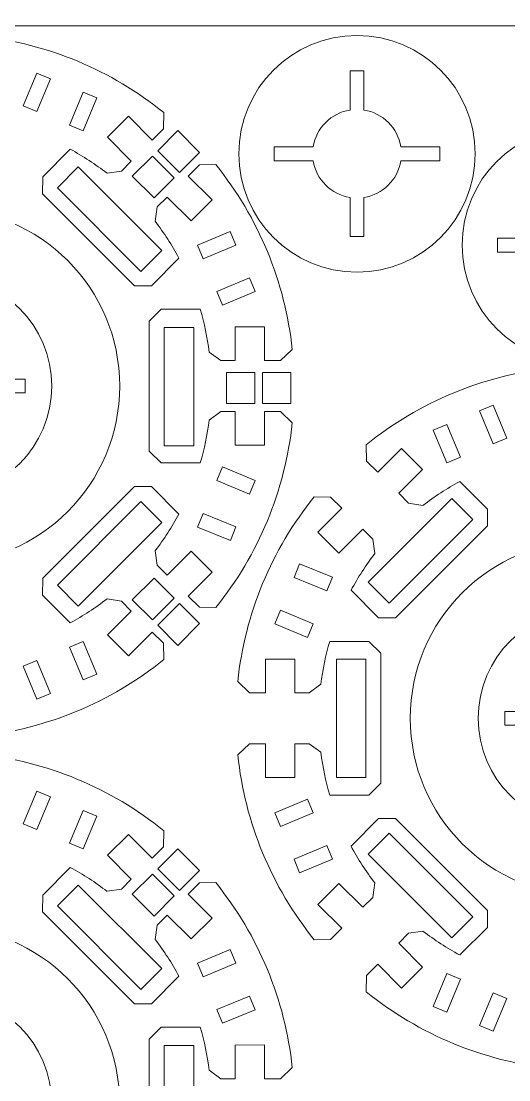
# Model space of a CAD drawing. Header units: centimetres. Extents: x -226 to -75, y 0 to 222.
# Drawn here: x -196.65 to -188.41, y 114.43 to 132.33 of the extents above; entities that cross this region are included whole.
import ezdxf

# ---------------------------------------------------------------- set-up
doc = ezdxf.new("R2010")
doc.units = ezdxf.units.CM
doc.header["$MEASUREMENT"] = 0
doc.layers.add('layer 1', color=7, linetype='Continuous')

msp = doc.modelspace()

# ---------------------------------------------------------------- linework, layer by layer
at = {"layer": 'layer 1', "color": 250, "lineweight": 20}
for points in [[(-225.83724, 132.24642), (-175.83724, 132.24642), (-175.83724, 162.24642), (-225.83724, 162.24642), (-225.83724, 132.24642)], [(-225.83724, 102.24642), (-175.83724, 102.24642), (-175.83724, 132.24642), (-225.83724, 132.24642), (-225.83724, 102.24642)]]:
    msp.add_lwpolyline(points, close=True, dxfattribs=at)
at = {"layer": 'layer 1', "color": 242, "lineweight": 9}
for points, knots in [([(-188.97481, 130.0853), (-188.97481, 131.18984), (-189.87033, 132.08533), (-190.97481, 132.08533), (-190.97481, 132.08533), (-192.07939, 132.08533), (-192.97485, 131.18984), (-192.97485, 130.08522), (-192.97485, 130.08522), (-192.97485, 128.98068), (-192.07939, 128.08522), (-190.97481, 128.08519), (-190.97481, 128.08519), (-189.87026, 128.08519), (-188.97481, 128.98071), (-188.97481, 130.0853)], [0, 0, 0, 0, 0.2, 0.2, 0.2, 0.2, 0.4, 0.4, 0.4, 0.4, 0.6, 0.6, 0.6, 0.6, 1, 1, 1, 1]), ([(-190.85811, 128.68521), (-190.85811, 128.68521), (-190.85811, 129.34522), (-190.85811, 129.34522), (-190.85811, 129.34522), (-190.53758, 129.39546), (-190.28499, 129.64804), (-190.23475, 129.96858), (-190.23475, 129.96858), (-190.23475, 129.96858), (-189.57495, 129.96858), (-189.57495, 129.96858), (-189.57495, 129.96858), (-189.57495, 129.96858), (-189.57488, 130.20187), (-189.57488, 130.20187), (-189.57488, 130.20187), (-189.57488, 130.20187), (-190.23475, 130.20187), (-190.23475, 130.20187), (-190.23475, 130.20187), (-190.28499, 130.52248), (-190.53758, 130.77506), (-190.85804, 130.82516), (-190.85804, 130.82516), (-190.85804, 130.82516), (-190.85797, 131.48524), (-190.85797, 131.48524), (-190.85797, 131.48524), (-190.85797, 131.48524), (-191.09133, 131.48524), (-191.09133, 131.48524), (-191.09133, 131.48524), (-191.09133, 131.48524), (-191.0914, 130.82516), (-191.0914, 130.82516), (-191.0914, 130.82516), (-191.41201, 130.77513), (-191.66446, 130.5224), (-191.71476, 130.20187), (-191.71476, 130.20187), (-191.71476, 130.20187), (-192.37477, 130.20187), (-192.37477, 130.20187), (-192.37477, 130.20187), (-192.37477, 130.20187), (-192.3747, 129.96858), (-192.3747, 129.96858), (-192.3747, 129.96858), (-192.3747, 129.96858), (-191.71469, 129.96858), (-191.71469, 129.96858), (-191.71469, 129.96858), (-191.66446, 129.64804), (-191.41187, 129.39546), (-191.09147, 129.34529), (-191.09147, 129.34529), (-191.09147, 129.34529), (-191.09147, 128.68521), (-191.09147, 128.68521), (-191.09147, 128.68521), (-191.09147, 128.68521), (-190.85811, 128.68521), (-190.85811, 128.68521)], [0, 0, 0, 0, 0.05882353, 0.05882353, 0.05882353, 0.05882353, 0.11764706, 0.11764706, 0.11764706, 0.11764706, 0.17647059, 0.17647059, 0.17647059, 0.17647059, 0.23529412, 0.23529412, 0.23529412, 0.23529412, 0.29411765, 0.29411765, 0.29411765, 0.29411765, 0.35294118, 0.35294118, 0.35294118, 0.35294118, 0.41176471, 0.41176471, 0.41176471, 0.41176471, 0.47058824, 0.47058824, 0.47058824, 0.47058824, 0.52941176, 0.52941176, 0.52941176, 0.52941176, 0.58823529, 0.58823529, 0.58823529, 0.58823529, 0.64705882, 0.64705882, 0.64705882, 0.64705882, 0.70588235, 0.70588235, 0.70588235, 0.70588235, 0.76470588, 0.76470588, 0.76470588, 0.76470588, 0.82352941, 0.82352941, 0.82352941, 0.82352941, 0.88235294, 0.88235294, 0.88235294, 0.88235294, 1, 1, 1, 1]), ([(-193.97565, 129.76982), (-193.97565, 129.76982), (-193.6361, 130.10937), (-193.6361, 130.10937), (-193.6361, 130.10937), (-193.6361, 130.10937), (-194.00376, 130.47711), (-194.00376, 130.47711), (-194.00376, 130.47711), (-194.00376, 130.47711), (-194.34331, 130.13756), (-194.34331, 130.13756), (-194.34331, 130.13756), (-194.34331, 130.13756), (-193.97565, 129.76982), (-193.97565, 129.76982)], [0, 0, 0, 0, 0.2, 0.2, 0.2, 0.2, 0.4, 0.4, 0.4, 0.4, 0.6, 0.6, 0.6, 0.6, 1, 1, 1, 1]), ([(-185.1981, 128.54127), (-185.1981, 129.64581), (-186.09363, 130.5413), (-187.1981, 130.5413), (-187.1981, 130.5413), (-188.30269, 130.5413), (-189.19807, 129.64581), (-189.19807, 128.5412), (-189.19807, 128.5412), (-189.19814, 127.43665), (-188.30269, 126.5412), (-187.1981, 126.54117), (-187.1981, 126.54117), (-186.09356, 126.54117), (-185.1981, 127.43668), (-185.1981, 128.54127)], [0, 0, 0, 0, 0.2, 0.2, 0.2, 0.2, 0.4, 0.4, 0.4, 0.4, 0.6, 0.6, 0.6, 0.6, 1, 1, 1, 1]), ([(-194.40683, 129.33863), (-194.40683, 129.33863), (-194.06728, 129.67818), (-194.06728, 129.67818), (-194.06728, 129.67818), (-194.06728, 129.67818), (-194.43495, 130.04585), (-194.43495, 130.04585), (-194.43495, 130.04585), (-194.43495, 130.04585), (-194.77457, 129.70637), (-194.77457, 129.70637), (-194.77457, 129.70637), (-194.77457, 129.70637), (-194.40683, 129.33863), (-194.40683, 129.33863)], [0, 0, 0, 0, 0.2, 0.2, 0.2, 0.2, 0.4, 0.4, 0.4, 0.4, 0.6, 0.6, 0.6, 0.6, 1, 1, 1, 1]), ([(-187.0814, 127.14118), (-187.0814, 127.14118), (-187.0814, 127.80119), (-187.0814, 127.80119), (-187.0814, 127.80119), (-186.76087, 127.85143), (-186.50828, 128.10402), (-186.45805, 128.42455), (-186.45805, 128.42455), (-186.45805, 128.42455), (-185.79825, 128.42455), (-185.79825, 128.42455), (-185.79825, 128.42455), (-185.79825, 128.42455), (-185.79818, 128.65784), (-185.79818, 128.65784), (-185.79818, 128.65784), (-185.79818, 128.65784), (-186.45805, 128.65784), (-186.45805, 128.65784), (-186.45805, 128.65784), (-186.50828, 128.97845), (-186.76087, 129.23103), (-187.08133, 129.28113), (-187.08133, 129.28113), (-187.08133, 129.28113), (-187.08126, 129.94121), (-187.08126, 129.94121), (-187.08126, 129.94121), (-187.08126, 129.94121), (-187.31463, 129.94121), (-187.31463, 129.94121), (-187.31463, 129.94121), (-187.31463, 129.94121), (-187.3147, 129.28113), (-187.3147, 129.28113), (-187.3147, 129.28113), (-187.6353, 129.23111), (-187.88775, 128.97838), (-187.93806, 128.65784), (-187.93806, 128.65784), (-187.93806, 128.65784), (-188.59807, 128.65784), (-188.59807, 128.65784), (-188.59807, 128.65784), (-188.59807, 128.65784), (-188.598, 128.42455), (-188.598, 128.42455), (-188.598, 128.42455), (-188.598, 128.42455), (-187.93798, 128.42455), (-187.93798, 128.42455), (-187.93798, 128.42455), (-187.88775, 128.10402), (-187.63516, 127.85143), (-187.31477, 127.80126), (-187.31477, 127.80126), (-187.31477, 127.80126), (-187.31477, 127.14118), (-187.31477, 127.14118), (-187.31477, 127.14118), (-187.31477, 127.14118), (-187.0814, 127.14118), (-187.0814, 127.14118)], [0, 0, 0, 0, 0.05882353, 0.05882353, 0.05882353, 0.05882353, 0.11764706, 0.11764706, 0.11764706, 0.11764706, 0.17647059, 0.17647059, 0.17647059, 0.17647059, 0.23529412, 0.23529412, 0.23529412, 0.23529412, 0.29411765, 0.29411765, 0.29411765, 0.29411765, 0.35294118, 0.35294118, 0.35294118, 0.35294118, 0.41176471, 0.41176471, 0.41176471, 0.41176471, 0.47058824, 0.47058824, 0.47058824, 0.47058824, 0.52941176, 0.52941176, 0.52941176, 0.52941176, 0.58823529, 0.58823529, 0.58823529, 0.58823529, 0.64705882, 0.64705882, 0.64705882, 0.64705882, 0.70588235, 0.70588235, 0.70588235, 0.70588235, 0.76470588, 0.76470588, 0.76470588, 0.76470588, 0.82352941, 0.82352941, 0.82352941, 0.82352941, 0.88235294, 0.88235294, 0.88235294, 0.88235294, 1, 1, 1, 1]), ([(-195.68869, 129.86277), (-195.68869, 129.86277), (-196.0422, 129.50925), (-196.0422, 129.50925), (-196.0422, 129.50925), (-196.0422, 129.50925), (-194.62802, 128.09503), (-194.62802, 128.09503), (-194.62802, 128.09503), (-194.62802, 128.09503), (-194.27447, 128.44855), (-194.27447, 128.44855), (-194.27447, 128.44855), (-194.27447, 128.44855), (-195.68869, 129.86277), (-195.68869, 129.86277)], [0, 0, 0, 0, 0.2, 0.2, 0.2, 0.2, 0.4, 0.4, 0.4, 0.4, 0.6, 0.6, 0.6, 0.6, 1, 1, 1, 1]), ([(-200.98773, 126.15792), (-200.98773, 124.50096), (-199.6447, 123.15794), (-197.98788, 123.15794), (-197.98788, 123.15794), (-196.33092, 123.15787), (-194.98782, 124.50103), (-194.98789, 126.15785), (-194.98789, 126.15785), (-194.98782, 127.81473), (-196.33099, 129.15783), (-197.98795, 129.1579), (-197.98795, 129.1579), (-199.6447, 129.15783), (-200.98773, 127.8148), (-200.98773, 126.15792)], [0, 0, 0, 0, 0.2, 0.2, 0.2, 0.2, 0.4, 0.4, 0.4, 0.4, 0.6, 0.6, 0.6, 0.6, 1, 1, 1, 1]), ([(-197.9878, 128.00786), (-196.96612, 128.00786), (-196.13787, 127.17965), (-196.13787, 126.15798), (-196.13787, 126.15798), (-196.13787, 125.13619), (-196.96612, 124.3079), (-197.9878, 124.3079), (-197.9878, 124.3079), (-199.00955, 124.3079), (-199.8378, 125.13626), (-199.8378, 126.15794), (-199.8378, 126.15794), (-199.8378, 127.17958), (-199.00955, 128.00793), (-197.9878, 128.00786)], [0, 0, 0, 0, 0.2, 0.2, 0.2, 0.2, 0.4, 0.4, 0.4, 0.4, 0.6, 0.6, 0.6, 0.6, 1, 1, 1, 1]), ([(-199.38782, 126.27457), (-199.38782, 126.27457), (-198.72788, 126.2745), (-198.72788, 126.2745), (-198.72788, 126.2745), (-198.67765, 126.59511), (-198.42499, 126.84763), (-198.10445, 126.89786), (-198.10445, 126.89786), (-198.10445, 126.89786), (-198.10452, 127.55793), (-198.10452, 127.55793), (-198.10452, 127.55793), (-198.10452, 127.55793), (-197.87116, 127.55793), (-197.87116, 127.55793), (-197.87116, 127.55793), (-197.87116, 127.55793), (-197.87116, 126.89786), (-197.87116, 126.89786), (-197.87116, 126.89786), (-197.55063, 126.84777), (-197.29804, 126.59511), (-197.2478, 126.27464), (-197.2478, 126.27464), (-197.2478, 126.27464), (-196.58786, 126.27457), (-196.58786, 126.27457), (-196.58786, 126.27457), (-196.58786, 126.27457), (-196.58786, 126.04121), (-196.58786, 126.04121), (-196.58786, 126.04121), (-196.58786, 126.04121), (-197.2478, 126.04121), (-197.2478, 126.04121), (-197.2478, 126.04121), (-197.29804, 125.72075), (-197.55063, 125.46816), (-197.87116, 125.41792), (-197.87116, 125.41792), (-197.87116, 125.41792), (-197.87116, 124.75798), (-197.87116, 124.75798), (-197.87116, 124.75798), (-197.87116, 124.75798), (-198.10445, 124.75784), (-198.10445, 124.75784), (-198.10445, 124.75784), (-198.10445, 124.75784), (-198.10452, 125.41792), (-198.10452, 125.41792), (-198.10452, 125.41792), (-198.42506, 125.46816), (-198.67765, 125.72068), (-198.72788, 126.04121), (-198.72788, 126.04121), (-198.72788, 126.04121), (-199.38782, 126.04121), (-199.38782, 126.04121), (-199.38782, 126.04121), (-199.38782, 126.04121), (-199.38782, 126.27457), (-199.38782, 126.27457)], [0, 0, 0, 0, 0.05882353, 0.05882353, 0.05882353, 0.05882353, 0.11764706, 0.11764706, 0.11764706, 0.11764706, 0.17647059, 0.17647059, 0.17647059, 0.17647059, 0.23529412, 0.23529412, 0.23529412, 0.23529412, 0.29411765, 0.29411765, 0.29411765, 0.29411765, 0.35294118, 0.35294118, 0.35294118, 0.35294118, 0.41176471, 0.41176471, 0.41176471, 0.41176471, 0.47058824, 0.47058824, 0.47058824, 0.47058824, 0.52941176, 0.52941176, 0.52941176, 0.52941176, 0.58823529, 0.58823529, 0.58823529, 0.58823529, 0.64705882, 0.64705882, 0.64705882, 0.64705882, 0.70588235, 0.70588235, 0.70588235, 0.70588235, 0.76470588, 0.76470588, 0.76470588, 0.76470588, 0.82352941, 0.82352941, 0.82352941, 0.82352941, 0.88235294, 0.88235294, 0.88235294, 0.88235294, 1, 1, 1, 1]), ([(-194.23679, 125.15044), (-194.23679, 125.15044), (-193.73676, 125.15044), (-193.73676, 125.15044), (-193.73676, 125.15044), (-193.73676, 125.15044), (-193.73676, 127.15043), (-193.73676, 127.15043), (-193.73676, 127.15043), (-193.73676, 127.15043), (-194.23679, 127.15043), (-194.23679, 127.15043), (-194.23679, 127.15043), (-194.23679, 127.15043), (-194.23679, 125.15044), (-194.23679, 125.15044)], [0, 0, 0, 0, 0.2, 0.2, 0.2, 0.2, 0.4, 0.4, 0.4, 0.4, 0.6, 0.6, 0.6, 0.6, 1, 1, 1, 1]), ([(-193.18355, 125.86536), (-193.18355, 125.86536), (-192.70331, 125.86536), (-192.70331, 125.86536), (-192.70331, 125.86536), (-192.70331, 125.86536), (-192.70339, 126.38529), (-192.70339, 126.38529), (-192.70339, 126.38529), (-192.70339, 126.38529), (-193.18355, 126.38536), (-193.18355, 126.38536), (-193.18355, 126.38536), (-193.18355, 126.38536), (-193.18355, 125.86536), (-193.18355, 125.86536)], [0, 0, 0, 0, 0.2, 0.2, 0.2, 0.2, 0.4, 0.4, 0.4, 0.4, 0.6, 0.6, 0.6, 0.6, 1, 1, 1, 1]), ([(-192.5737, 125.86536), (-192.5737, 125.86536), (-192.09353, 125.86536), (-192.09353, 125.86536), (-192.09353, 125.86536), (-192.09353, 125.86536), (-192.09353, 126.38536), (-192.09353, 126.38536), (-192.09353, 126.38536), (-192.09353, 126.38536), (-192.5737, 126.38529), (-192.5737, 126.38529), (-192.5737, 126.38529), (-192.5737, 126.38529), (-192.5737, 125.86536), (-192.5737, 125.86536)], [0, 0, 0, 0, 0.2, 0.2, 0.2, 0.2, 0.4, 0.4, 0.4, 0.4, 0.6, 0.6, 0.6, 0.6, 1, 1, 1, 1]), ([(-190.78605, 122.84031), (-190.78605, 122.84031), (-190.43253, 122.48676), (-190.43253, 122.48676), (-190.43253, 122.48676), (-190.43253, 122.48676), (-189.01831, 123.90097), (-189.01831, 123.90097), (-189.01831, 123.90097), (-189.01831, 123.90097), (-189.37183, 124.25446), (-189.37183, 124.25446), (-189.37183, 124.25446), (-189.37183, 124.25446), (-190.78605, 122.84031), (-190.78605, 122.84031)], [0, 0, 0, 0, 0.2, 0.2, 0.2, 0.2, 0.4, 0.4, 0.4, 0.4, 0.6, 0.6, 0.6, 0.6, 1, 1, 1, 1]), ([(-196.04222, 122.79165), (-196.04222, 122.79165), (-195.6887, 122.43813), (-195.6887, 122.43813), (-195.6887, 122.43813), (-195.6887, 122.43813), (-194.27449, 123.85231), (-194.27449, 123.85231), (-194.27449, 123.85231), (-194.27449, 123.85231), (-194.62801, 124.20594), (-194.62801, 124.20594), (-194.62801, 124.20594), (-194.62801, 124.20594), (-196.04222, 122.79165), (-196.04222, 122.79165)], [0, 0, 0, 0, 0.2, 0.2, 0.2, 0.2, 0.4, 0.4, 0.4, 0.4, 0.6, 0.6, 0.6, 0.6, 1, 1, 1, 1]), ([(-190.07367, 120.54223), (-190.07367, 118.8853), (-188.73057, 117.54224), (-187.07375, 117.54224), (-187.07375, 117.54224), (-185.41679, 117.5422), (-184.07369, 118.88537), (-184.07376, 120.54216), (-184.07376, 120.54216), (-184.07369, 122.19908), (-185.41686, 123.54218), (-187.07382, 123.54221), (-187.07382, 123.54221), (-188.73057, 123.54218), (-190.07367, 122.19912), (-190.07367, 120.54223)], [0, 0, 0, 0, 0.2, 0.2, 0.2, 0.2, 0.4, 0.4, 0.4, 0.4, 0.6, 0.6, 0.6, 0.6, 1, 1, 1, 1]), ([(-194.77456, 122.54436), (-194.77456, 122.54436), (-194.43495, 122.20482), (-194.43495, 122.20482), (-194.43495, 122.20482), (-194.43495, 122.20482), (-194.06728, 122.57248), (-194.06728, 122.57248), (-194.06728, 122.57248), (-194.06728, 122.57248), (-194.40683, 122.91203), (-194.40683, 122.91203), (-194.40683, 122.91203), (-194.40683, 122.91203), (-194.77456, 122.54436), (-194.77456, 122.54436)], [0, 0, 0, 0, 0.2, 0.2, 0.2, 0.2, 0.4, 0.4, 0.4, 0.4, 0.6, 0.6, 0.6, 0.6, 1, 1, 1, 1]), ([(-194.34331, 122.11311), (-194.34331, 122.11311), (-194.00376, 121.77363), (-194.00376, 121.77363), (-194.00376, 121.77363), (-194.00376, 121.77363), (-193.63609, 122.14129), (-193.63609, 122.14129), (-193.63609, 122.14129), (-193.63609, 122.14129), (-193.97564, 122.48084), (-193.97564, 122.48084), (-193.97564, 122.48084), (-193.97564, 122.48084), (-194.34331, 122.11311), (-194.34331, 122.11311)], [0, 0, 0, 0, 0.2, 0.2, 0.2, 0.2, 0.4, 0.4, 0.4, 0.4, 0.6, 0.6, 0.6, 0.6, 1, 1, 1, 1]), ([(-187.07368, 122.39221), (-186.052, 122.39221), (-185.22375, 121.56396), (-185.22375, 120.54231), (-185.22375, 120.54231), (-185.22375, 119.52049), (-186.052, 118.69224), (-187.07368, 118.69221), (-187.07368, 118.69221), (-188.09543, 118.69224), (-188.92368, 119.52056), (-188.92368, 120.54228), (-188.92368, 120.54228), (-188.92368, 121.56392), (-188.09543, 122.39225), (-187.07368, 122.39221)], [0, 0, 0, 0, 0.2, 0.2, 0.2, 0.2, 0.4, 0.4, 0.4, 0.4, 0.6, 0.6, 0.6, 0.6, 1, 1, 1, 1]), ([(-188.47371, 120.65892), (-188.47371, 120.65892), (-187.81377, 120.65884), (-187.81377, 120.65884), (-187.81377, 120.65884), (-187.76354, 120.97941), (-187.51088, 121.23197), (-187.19034, 121.2822), (-187.19034, 121.2822), (-187.19034, 121.2822), (-187.19041, 121.94225), (-187.19041, 121.94225), (-187.19041, 121.94225), (-187.19041, 121.94225), (-186.95705, 121.94225), (-186.95705, 121.94225), (-186.95705, 121.94225), (-186.95705, 121.94225), (-186.95705, 121.28217), (-186.95705, 121.28217), (-186.95705, 121.28217), (-186.63652, 121.23207), (-186.38393, 120.97941), (-186.33369, 120.65895), (-186.33369, 120.65895), (-186.33369, 120.65895), (-185.67375, 120.65892), (-185.67375, 120.65892), (-185.67375, 120.65892), (-185.67375, 120.65892), (-185.67375, 120.42555), (-185.67375, 120.42555), (-185.67375, 120.42555), (-185.67375, 120.42555), (-186.33369, 120.42555), (-186.33369, 120.42555), (-186.33369, 120.42555), (-186.38393, 120.10505), (-186.63652, 119.85247), (-186.95705, 119.80223), (-186.95705, 119.80223), (-186.95705, 119.80223), (-186.95705, 119.14229), (-186.95705, 119.14229), (-186.95705, 119.14229), (-186.95705, 119.14229), (-187.19034, 119.14218), (-187.19034, 119.14218), (-187.19034, 119.14218), (-187.19034, 119.14218), (-187.19041, 119.80223), (-187.19041, 119.80223), (-187.19041, 119.80223), (-187.51095, 119.85247), (-187.76354, 120.10502), (-187.81377, 120.42555), (-187.81377, 120.42555), (-187.81377, 120.42555), (-188.47371, 120.42555), (-188.47371, 120.42555), (-188.47371, 120.42555), (-188.47371, 120.42555), (-188.47371, 120.65892), (-188.47371, 120.65892)], [0, 0, 0, 0, 0.05882353, 0.05882353, 0.05882353, 0.05882353, 0.11764706, 0.11764706, 0.11764706, 0.11764706, 0.17647059, 0.17647059, 0.17647059, 0.17647059, 0.23529412, 0.23529412, 0.23529412, 0.23529412, 0.29411765, 0.29411765, 0.29411765, 0.29411765, 0.35294118, 0.35294118, 0.35294118, 0.35294118, 0.41176471, 0.41176471, 0.41176471, 0.41176471, 0.47058824, 0.47058824, 0.47058824, 0.47058824, 0.52941176, 0.52941176, 0.52941176, 0.52941176, 0.58823529, 0.58823529, 0.58823529, 0.58823529, 0.64705882, 0.64705882, 0.64705882, 0.64705882, 0.70588235, 0.70588235, 0.70588235, 0.70588235, 0.76470588, 0.76470588, 0.76470588, 0.76470588, 0.82352941, 0.82352941, 0.82352941, 0.82352941, 0.88235294, 0.88235294, 0.88235294, 0.88235294, 1, 1, 1, 1]), ([(-191.32376, 119.54219), (-191.32376, 119.54219), (-190.82374, 119.54219), (-190.82374, 119.54219), (-190.82374, 119.54219), (-190.82374, 119.54219), (-190.82374, 121.54219), (-190.82374, 121.54219), (-190.82374, 121.54219), (-190.82374, 121.54219), (-191.32376, 121.54219), (-191.32376, 121.54219), (-191.32376, 121.54219), (-191.32376, 121.54219), (-191.32376, 119.54219), (-191.32376, 119.54219)], [0, 0, 0, 0, 0.2, 0.2, 0.2, 0.2, 0.4, 0.4, 0.4, 0.4, 0.6, 0.6, 0.6, 0.6, 1, 1, 1, 1]), ([(-190.43251, 118.59765), (-190.43251, 118.59765), (-190.78603, 118.24413), (-190.78603, 118.24413), (-190.78603, 118.24413), (-190.78603, 118.24413), (-189.37185, 116.82985), (-189.37185, 116.82985), (-189.37185, 116.82985), (-189.37185, 116.82985), (-189.01823, 117.18344), (-189.01823, 117.18344), (-189.01823, 117.18344), (-189.01823, 117.18344), (-190.43251, 118.59765), (-190.43251, 118.59765)], [0, 0, 0, 0, 0.2, 0.2, 0.2, 0.2, 0.4, 0.4, 0.4, 0.4, 0.6, 0.6, 0.6, 0.6, 1, 1, 1, 1]), ([(-193.97565, 117.6299), (-193.97565, 117.6299), (-193.6361, 117.96945), (-193.6361, 117.96945), (-193.6361, 117.96945), (-193.6361, 117.96945), (-194.00376, 118.33718), (-194.00376, 118.33718), (-194.00376, 118.33718), (-194.00376, 118.33718), (-194.34331, 117.99763), (-194.34331, 117.99763), (-194.34331, 117.99763), (-194.34331, 117.99763), (-193.97565, 117.6299), (-193.97565, 117.6299)], [0, 0, 0, 0, 0.2, 0.2, 0.2, 0.2, 0.4, 0.4, 0.4, 0.4, 0.6, 0.6, 0.6, 0.6, 1, 1, 1, 1]), ([(-194.40683, 117.19881), (-194.40683, 117.19881), (-194.06728, 117.53827), (-194.06728, 117.53827), (-194.06728, 117.53827), (-194.06728, 117.53827), (-194.43495, 117.9059), (-194.43495, 117.9059), (-194.43495, 117.9059), (-194.43495, 117.9059), (-194.77457, 117.56646), (-194.77457, 117.56646), (-194.77457, 117.56646), (-194.77457, 117.56646), (-194.40683, 117.19881), (-194.40683, 117.19881)], [0, 0, 0, 0, 0.2, 0.2, 0.2, 0.2, 0.4, 0.4, 0.4, 0.4, 0.6, 0.6, 0.6, 0.6, 1, 1, 1, 1]), ([(-195.68869, 117.72285), (-195.68869, 117.72285), (-196.0422, 117.36936), (-196.0422, 117.36936), (-196.0422, 117.36936), (-196.0422, 117.36936), (-194.62802, 115.95519), (-194.62802, 115.95519), (-194.62802, 115.95519), (-194.62802, 115.95519), (-194.27447, 116.30875), (-194.27447, 116.30875), (-194.27447, 116.30875), (-194.27447, 116.30875), (-195.68869, 117.72285), (-195.68869, 117.72285)], [0, 0, 0, 0, 0.2, 0.2, 0.2, 0.2, 0.4, 0.4, 0.4, 0.4, 0.6, 0.6, 0.6, 0.6, 1, 1, 1, 1]), ([(-200.98773, 114.01809), (-200.98773, 112.36113), (-199.6447, 111.0181), (-197.98788, 111.0181), (-197.98788, 111.0181), (-196.33092, 111.01803), (-194.98782, 112.3612), (-194.98789, 114.01802), (-194.98789, 114.01802), (-194.98782, 115.67491), (-196.33099, 117.018), (-197.98795, 117.01808), (-197.98795, 117.01808), (-199.6447, 117.018), (-200.98773, 115.67498), (-200.98773, 114.01809)], [0, 0, 0, 0, 0.2, 0.2, 0.2, 0.2, 0.4, 0.4, 0.4, 0.4, 0.6, 0.6, 0.6, 0.6, 1, 1, 1, 1]), ([(-197.9878, 115.86804), (-196.96612, 115.86804), (-196.13787, 115.03982), (-196.13787, 114.01814), (-196.13787, 114.01814), (-196.13787, 112.99636), (-196.96612, 112.16807), (-197.9878, 112.16807), (-197.9878, 112.16807), (-199.00955, 112.16807), (-199.8378, 112.99643), (-199.8378, 114.01811), (-199.8378, 114.01811), (-199.8378, 115.03975), (-199.00955, 115.86811), (-197.9878, 115.86804)], [0, 0, 0, 0, 0.2, 0.2, 0.2, 0.2, 0.4, 0.4, 0.4, 0.4, 0.6, 0.6, 0.6, 0.6, 1, 1, 1, 1]), ([(-199.38782, 114.13474), (-199.38782, 114.13474), (-198.72788, 114.13467), (-198.72788, 114.13467), (-198.72788, 114.13467), (-198.67765, 114.45527), (-198.42499, 114.70779), (-198.10445, 114.75803), (-198.10445, 114.75803), (-198.10445, 114.75803), (-198.10452, 115.41811), (-198.10452, 115.41811), (-198.10452, 115.41811), (-198.10452, 115.41811), (-197.87116, 115.41811), (-197.87116, 115.41811), (-197.87116, 115.41811), (-197.87116, 115.41811), (-197.87116, 114.75803), (-197.87116, 114.75803), (-197.87116, 114.75803), (-197.55063, 114.70793), (-197.29804, 114.45527), (-197.2478, 114.13481), (-197.2478, 114.13481), (-197.2478, 114.13481), (-196.58786, 114.13474), (-196.58786, 114.13474), (-196.58786, 114.13474), (-196.58786, 114.13474), (-196.58786, 113.90138), (-196.58786, 113.90138), (-196.58786, 113.90138), (-196.58786, 113.90138), (-197.2478, 113.90138), (-197.2478, 113.90138), (-197.2478, 113.90138), (-197.29804, 113.58092), (-197.55063, 113.32833), (-197.87116, 113.27809), (-197.87116, 113.27809), (-197.87116, 113.27809), (-197.87116, 112.61815), (-197.87116, 112.61815), (-197.87116, 112.61815), (-197.87116, 112.61815), (-198.10445, 112.61801), (-198.10445, 112.61801), (-198.10445, 112.61801), (-198.10445, 112.61801), (-198.10452, 113.27809), (-198.10452, 113.27809), (-198.10452, 113.27809), (-198.42506, 113.32833), (-198.67765, 113.58084), (-198.72788, 113.90138), (-198.72788, 113.90138), (-198.72788, 113.90138), (-199.38782, 113.90138), (-199.38782, 113.90138), (-199.38782, 113.90138), (-199.38782, 113.90138), (-199.38782, 114.13474), (-199.38782, 114.13474)], [0, 0, 0, 0, 0.05882353, 0.05882353, 0.05882353, 0.05882353, 0.11764706, 0.11764706, 0.11764706, 0.11764706, 0.17647059, 0.17647059, 0.17647059, 0.17647059, 0.23529412, 0.23529412, 0.23529412, 0.23529412, 0.29411765, 0.29411765, 0.29411765, 0.29411765, 0.35294118, 0.35294118, 0.35294118, 0.35294118, 0.41176471, 0.41176471, 0.41176471, 0.41176471, 0.47058824, 0.47058824, 0.47058824, 0.47058824, 0.52941176, 0.52941176, 0.52941176, 0.52941176, 0.58823529, 0.58823529, 0.58823529, 0.58823529, 0.64705882, 0.64705882, 0.64705882, 0.64705882, 0.70588235, 0.70588235, 0.70588235, 0.70588235, 0.76470588, 0.76470588, 0.76470588, 0.76470588, 0.82352941, 0.82352941, 0.82352941, 0.82352941, 0.88235294, 0.88235294, 0.88235294, 0.88235294, 1, 1, 1, 1]), ([(-194.23679, 113.01059), (-194.23679, 113.01059), (-193.73676, 113.01059), (-193.73676, 113.01059), (-193.73676, 113.01059), (-193.73676, 113.01059), (-193.73676, 115.01059), (-193.73676, 115.01059), (-193.73676, 115.01059), (-193.73676, 115.01059), (-194.23679, 115.01059), (-194.23679, 115.01059), (-194.23679, 115.01059), (-194.23679, 115.01059), (-194.23679, 113.01059), (-194.23679, 113.01059)], [0, 0, 0, 0, 0.2, 0.2, 0.2, 0.2, 0.4, 0.4, 0.4, 0.4, 0.6, 0.6, 0.6, 0.6, 1, 1, 1, 1])]:
    msp.add_open_spline(points, degree=3, knots=knots, dxfattribs=at)
for points in [[(-197.33165, 132.07151), (-196.19994, 131.94592), (-195.1277, 131.49829), (-194.24259, 130.78122)], [(-196.39121, 131.44965), (-196.39121, 131.44965), (-196.62087, 130.89533), (-196.62087, 130.89533)], [(-196.16025, 131.35408), (-196.16025, 131.35408), (-196.39121, 131.44965), (-196.39121, 131.44965)], [(-196.38983, 130.7997), (-196.38983, 130.7997), (-196.16024, 131.35409), (-196.16024, 131.35409)], [(-195.60593, 131.12436), (-195.60593, 131.12436), (-195.83552, 130.57005), (-195.83552, 130.57005)], [(-195.3749, 131.02873), (-195.3749, 131.02873), (-195.60594, 131.12436), (-195.60594, 131.12436)], [(-195.60456, 130.47448), (-195.60456, 130.47448), (-195.3749, 131.02873), (-195.3749, 131.02873)], [(-196.62086, 130.89533), (-196.62086, 130.89533), (-196.38982, 130.7997), (-196.38982, 130.7997)], [(-194.84126, 130.71867), (-194.84126, 130.71867), (-195.19474, 130.36519), (-195.19474, 130.36519)], [(-194.43818, 130.31573), (-194.43818, 130.31573), (-194.84127, 130.71867), (-194.84127, 130.71867)], [(-194.2425, 130.78116), (-194.2425, 130.78116), (-194.24822, 130.50561), (-194.24822, 130.50561)], [(-195.83552, 130.57005), (-195.83552, 130.57005), (-195.60455, 130.47448), (-195.60455, 130.47448)], [(-194.24822, 130.50562), (-194.24822, 130.50562), (-194.43819, 130.31572), (-194.43819, 130.31572)], [(-194.79165, 129.96212), (-194.79165, 129.96212), (-195.19473, 130.36521), (-195.19473, 130.36521)], [(-195.82387, 130.16036), (-195.82387, 130.16036), (-196.29074, 129.69342), (-196.29074, 129.69342)], [(-195.20265, 129.75583), (-195.39943, 129.90802), (-195.6051, 130.04204), (-195.82386, 130.16036)], [(-194.79165, 129.96212), (-194.79165, 129.96212), (-194.95996, 129.79374), (-194.95996, 129.79374)], [(-194.95998, 129.79373), (-194.95998, 129.79373), (-195.20272, 129.75591), (-195.20272, 129.75591)], [(-193.83006, 129.70767), (-193.83006, 129.70767), (-193.64015, 129.89757), (-193.64015, 129.89757)], [(-193.64016, 129.89757), (-193.64016, 129.89757), (-193.3645, 129.90314), (-193.3645, 129.90314)], [(-193.36449, 129.90315), (-192.63999, 129.00878), (-192.19048, 127.92353), (-192.07029, 126.77875)], [(-196.29075, 129.69341), (-196.29075, 129.69341), (-196.29082, 129.41055), (-196.29082, 129.41055)], [(-193.42698, 129.30453), (-193.42698, 129.30453), (-193.83006, 129.70768), (-193.83006, 129.70768)], [(-196.29082, 129.41057), (-196.29082, 129.41057), (-194.73514, 127.85496), (-194.73514, 127.85496)], [(-194.35192, 129.18567), (-194.35192, 129.18567), (-194.18364, 129.35405), (-194.18364, 129.35405)], [(-193.78051, 128.95092), (-193.78051, 128.95092), (-194.18367, 129.35408), (-194.18367, 129.35408)], [(-193.42698, 129.30453), (-193.42698, 129.30453), (-193.7805, 128.95094), (-193.7805, 128.95094)], [(-194.38989, 128.943), (-194.38989, 128.943), (-194.35193, 129.18567), (-194.35193, 129.18567)], [(-193.98543, 128.32192), (-194.10368, 128.54067), (-194.23759, 128.74641), (-194.38989, 128.94305)], [(-193.11706, 128.77081), (-193.11706, 128.77081), (-193.67131, 128.54122), (-193.67131, 128.54122)], [(-193.02128, 128.53985), (-193.02128, 128.53985), (-193.11706, 128.77081), (-193.11706, 128.77081)], [(-193.67131, 128.54123), (-193.67131, 128.54123), (-193.57567, 128.3102), (-193.57567, 128.3102)], [(-193.57567, 128.3102), (-193.57567, 128.3102), (-193.02128, 128.53986), (-193.02128, 128.53986)], [(-194.45238, 127.8549), (-194.45238, 127.8549), (-193.98544, 128.32191), (-193.98544, 128.32191)], [(-192.79177, 127.98547), (-192.79177, 127.98547), (-193.34602, 127.75595), (-193.34602, 127.75595)], [(-192.696, 127.75458), (-192.696, 127.75458), (-192.79178, 127.98547), (-192.79178, 127.98547)], [(-194.73515, 127.85497), (-194.73515, 127.85497), (-194.45237, 127.8549), (-194.45237, 127.8549)], [(-193.34602, 127.75595), (-193.34602, 127.75595), (-193.25038, 127.52492), (-193.25038, 127.52492)], [(-193.25038, 127.52493), (-193.25038, 127.52493), (-192.69599, 127.75459), (-192.69599, 127.75459)], [(-194.28784, 127.45782), (-194.28784, 127.45782), (-194.4878, 127.25786), (-194.4878, 127.25786)], [(-193.62748, 127.45782), (-193.62748, 127.45782), (-194.28785, 127.45782), (-194.28785, 127.45782)], [(-193.47431, 126.73257), (-193.50575, 126.97937), (-193.55644, 127.21957), (-193.62749, 127.45783)], [(-194.4878, 127.25786), (-194.4878, 127.25786), (-194.4878, 125.05792), (-194.4878, 125.05792)], [(-193.03789, 126.5878), (-193.03789, 126.5878), (-193.03782, 127.15788), (-193.03782, 127.15788)], [(-192.53787, 127.15796), (-192.53787, 127.15796), (-193.03783, 127.15789), (-193.03783, 127.15789)], [(-192.5378, 126.58787), (-192.5378, 126.58787), (-192.53787, 127.15795), (-192.53787, 127.15795)], [(-193.27595, 126.5878), (-193.27595, 126.5878), (-193.47431, 126.73258), (-193.47431, 126.73258)], [(-192.07037, 126.77873), (-192.07037, 126.77873), (-192.26923, 126.58788), (-192.26923, 126.58788)], [(-193.03789, 126.5878), (-193.03789, 126.5878), (-193.27594, 126.5878), (-193.27594, 126.5878)], [(-192.26922, 126.58787), (-192.26922, 126.58787), (-192.53779, 126.58787), (-192.53779, 126.58787)], [(-190.81898, 125.16551), (-189.92462, 125.89001), (-188.83937, 126.33959), (-187.69457, 126.45964)], [(-188.67035, 125.834), (-188.67035, 125.834), (-188.90131, 125.73829), (-188.90131, 125.73829)], [(-188.44076, 125.27961), (-188.44076, 125.27961), (-188.67035, 125.834), (-188.67035, 125.834)], [(-193.47431, 125.58314), (-193.47431, 125.58314), (-193.27595, 125.72792), (-193.27595, 125.72792)], [(-193.27595, 125.72791), (-193.27595, 125.72791), (-193.03789, 125.72791), (-193.03789, 125.72791)], [(-193.03789, 125.15788), (-193.03789, 125.15788), (-193.03789, 125.7279), (-193.03789, 125.7279)], [(-192.53787, 125.72798), (-192.53787, 125.72798), (-192.2693, 125.72798), (-192.2693, 125.72798)], [(-192.5378, 125.15781), (-192.5378, 125.15781), (-192.53787, 125.72797), (-192.53787, 125.72797)], [(-192.26929, 125.72798), (-192.26929, 125.72798), (-192.07029, 125.53698), (-192.07029, 125.53698)], [(-188.90132, 125.73829), (-188.90132, 125.73829), (-188.67173, 125.18397), (-188.67173, 125.18397)], [(-193.62748, 124.85795), (-193.5565, 125.09622), (-193.50574, 125.33642), (-193.47431, 125.58323)], [(-192.0703, 125.53712), (-192.19039, 124.39225), (-192.63997, 123.30703), (-193.3645, 122.41263)], [(-189.45563, 125.50864), (-189.45563, 125.50864), (-189.6866, 125.413), (-189.6866, 125.413)], [(-189.22598, 124.95443), (-189.22598, 124.95443), (-189.45563, 125.50865), (-189.45563, 125.50865)], [(-189.6866, 125.41301), (-189.6866, 125.41301), (-189.45701, 124.85872), (-189.45701, 124.85872)], [(-192.5378, 125.15781), (-192.5378, 125.15781), (-193.0379, 125.15788), (-193.0379, 125.15788)], [(-190.81334, 124.88984), (-190.81334, 124.88984), (-190.81905, 125.16546), (-190.81905, 125.16546)], [(-188.67173, 125.18398), (-188.67173, 125.18398), (-188.44076, 125.27962), (-188.44076, 125.27962)], [(-194.4878, 125.05791), (-194.4878, 125.05791), (-194.28784, 124.85795), (-194.28784, 124.85795)], [(-190.22028, 125.10295), (-190.22028, 125.10295), (-190.62343, 124.6999), (-190.62343, 124.6999)], [(-190.22028, 125.10295), (-190.22028, 125.10295), (-189.86676, 124.74943), (-189.86676, 124.74943)], [(-189.45701, 124.85873), (-189.45701, 124.85873), (-189.22598, 124.95444), (-189.22598, 124.95444)], [(-194.28784, 124.85795), (-194.28784, 124.85795), (-193.62748, 124.85795), (-193.62748, 124.85795)], [(-193.25038, 124.79091), (-193.25038, 124.79091), (-193.34602, 124.55995), (-193.34602, 124.55995)], [(-192.696, 124.56119), (-192.696, 124.56119), (-193.25039, 124.79092), (-193.25039, 124.79092)], [(-190.62344, 124.69991), (-190.62344, 124.69991), (-190.81334, 124.88984), (-190.81334, 124.88984)], [(-189.86676, 124.74945), (-189.86676, 124.74945), (-190.26992, 124.34629), (-190.26992, 124.34629)], [(-194.73515, 124.4608), (-194.73515, 124.4608), (-196.29076, 122.90512), (-196.29076, 122.90512)], [(-194.45231, 124.4608), (-194.45231, 124.4608), (-194.73517, 124.4608), (-194.73517, 124.4608)], [(-193.98543, 123.99392), (-193.98543, 123.99392), (-194.4523, 124.46079), (-194.4523, 124.46079)], [(-193.34602, 124.55995), (-193.34602, 124.55995), (-192.79177, 124.33022), (-192.79177, 124.33022)], [(-192.79177, 124.33023), (-192.79177, 124.33023), (-192.69599, 124.56119), (-192.69599, 124.56119)], [(-189.23769, 124.5446), (-189.45659, 124.42628), (-189.66219, 124.29237), (-189.85889, 124.14018)], [(-188.77079, 124.07776), (-188.77079, 124.07776), (-189.23765, 124.54459), (-189.23765, 124.54459)], [(-192.99124, 121.16303), (-192.87109, 122.30783), (-192.42158, 123.39312), (-191.69704, 124.28752)], [(-191.69706, 124.28746), (-191.69706, 124.28746), (-191.4214, 124.28171), (-191.4214, 124.28171)], [(-191.42138, 124.28171), (-191.42138, 124.28171), (-191.23148, 124.09184), (-191.23148, 124.09184)], [(-190.1015, 124.17804), (-190.1015, 124.17804), (-190.26988, 124.34632), (-190.26988, 124.34632)], [(-191.23149, 124.09185), (-191.23149, 124.09185), (-191.63457, 123.68884), (-191.63457, 123.68884)], [(-189.85882, 124.14008), (-189.85882, 124.14008), (-190.1015, 124.17804), (-190.1015, 124.17804)], [(-188.77079, 123.79492), (-188.77079, 123.79492), (-188.77079, 124.07777), (-188.77079, 124.07777)], [(-194.38989, 123.3727), (-194.2377, 123.56948), (-194.10368, 123.77515), (-193.98543, 123.99391)], [(-193.57567, 124.00563), (-193.57567, 124.00563), (-193.67124, 123.7746), (-193.67124, 123.7746)], [(-193.02128, 123.77599), (-193.02128, 123.77599), (-193.57567, 124.00564), (-193.57567, 124.00564)], [(-193.67124, 123.77461), (-193.67124, 123.77461), (-193.11699, 123.54502), (-193.11699, 123.54502)], [(-193.11699, 123.54503), (-193.11699, 123.54503), (-193.02128, 123.77599), (-193.02128, 123.77599)], [(-191.63456, 123.68884), (-191.63456, 123.68884), (-191.28105, 123.33532), (-191.28105, 123.33532)], [(-190.87789, 123.73838), (-190.87789, 123.73838), (-191.28104, 123.3353), (-191.28104, 123.3353)], [(-190.87789, 123.73838), (-190.87789, 123.73838), (-190.70958, 123.57007), (-190.70958, 123.57007)], [(-190.3264, 122.23928), (-190.3264, 122.23928), (-188.77079, 123.79493), (-188.77079, 123.79493)], [(-190.70957, 123.57005), (-190.70957, 123.57005), (-190.67175, 123.32734), (-190.67175, 123.32734)], [(-194.35192, 123.13003), (-194.35192, 123.13003), (-194.38988, 123.3727), (-194.38988, 123.3727)], [(-194.18366, 122.9617), (-194.18366, 122.9617), (-193.78051, 123.36478), (-193.78051, 123.36478)], [(-193.42698, 123.01131), (-193.42698, 123.01131), (-193.7805, 123.36479), (-193.7805, 123.36479)], [(-190.67174, 123.32735), (-190.824, 123.13074), (-190.95788, 122.925), (-191.07627, 122.70621)], [(-191.94456, 123.15513), (-191.94456, 123.15513), (-192.04027, 122.92413), (-192.04027, 122.92413)], [(-191.39024, 122.92554), (-191.39024, 122.92554), (-191.94456, 123.15513), (-191.94456, 123.15513)], [(-194.18366, 122.9617), (-194.18366, 122.9617), (-194.35194, 123.13001), (-194.35194, 123.13001)], [(-193.83013, 122.60817), (-193.83013, 122.60817), (-193.42697, 123.01132), (-193.42697, 123.01132)], [(-196.29075, 122.90513), (-196.29075, 122.90513), (-196.29082, 122.62235), (-196.29082, 122.62235)], [(-192.04026, 122.92413), (-192.04026, 122.92413), (-191.48594, 122.69447), (-191.48594, 122.69447)], [(-191.48595, 122.69448), (-191.48595, 122.69448), (-191.39024, 122.92555), (-191.39024, 122.92555)], [(-196.29082, 122.62236), (-196.29082, 122.62236), (-195.82388, 122.15549), (-195.82388, 122.15549)], [(-193.64016, 122.4182), (-193.64016, 122.4182), (-193.83013, 122.60817), (-193.83013, 122.60817)], [(-191.07626, 122.7062), (-191.07626, 122.7062), (-190.60926, 122.23926), (-190.60926, 122.23926)], [(-195.82387, 122.15548), (-195.60504, 122.27373), (-195.39944, 122.40772), (-195.20273, 122.55987)], [(-195.20272, 122.55987), (-195.20272, 122.55987), (-194.96004, 122.52205), (-194.96004, 122.52205)], [(-194.96005, 122.52204), (-194.96005, 122.52204), (-194.79174, 122.35366), (-194.79174, 122.35366)], [(-195.1948, 121.95064), (-195.1948, 121.95064), (-194.79171, 122.35365), (-194.79171, 122.35365)], [(-193.36455, 122.41262), (-193.36455, 122.41262), (-193.64018, 122.4182), (-193.64018, 122.4182)], [(-192.26984, 122.36985), (-192.26984, 122.36985), (-192.36548, 122.13882), (-192.36548, 122.13882)], [(-191.71559, 122.14013), (-191.71559, 122.14013), (-192.26984, 122.36986), (-192.26984, 122.36986)], [(-192.36548, 122.13882), (-192.36548, 122.13882), (-191.81116, 121.90924), (-191.81116, 121.90924)], [(-191.81116, 121.90924), (-191.81116, 121.90924), (-191.71559, 122.14013), (-191.71559, 122.14013)], [(-190.60925, 122.23925), (-190.60925, 122.23925), (-190.32639, 122.23928), (-190.32639, 122.23928)], [(-194.84126, 121.59703), (-194.84126, 121.59703), (-195.19478, 121.95062), (-195.19478, 121.95062)], [(-194.84126, 121.59703), (-194.84126, 121.59703), (-194.43811, 122.00018), (-194.43811, 122.00018)], [(-194.43812, 122.00018), (-194.43812, 122.00018), (-194.24829, 121.81021), (-194.24829, 121.81021)], [(-195.60449, 121.84136), (-195.60449, 121.84136), (-195.83552, 121.74579), (-195.83552, 121.74579)], [(-195.83552, 121.74579), (-195.83552, 121.74579), (-195.60593, 121.19133), (-195.60593, 121.19133)], [(-195.3749, 121.28704), (-195.3749, 121.28704), (-195.60449, 121.84136), (-195.60449, 121.84136)], [(-194.24829, 121.81021), (-194.24829, 121.81021), (-194.24265, 121.53459), (-194.24265, 121.53459)], [(-191.43406, 121.8422), (-191.50518, 121.60387), (-191.55588, 121.36369), (-191.58731, 121.117)], [(-190.77365, 121.84213), (-190.77365, 121.84213), (-191.43407, 121.8422), (-191.43407, 121.8422)], [(-190.57376, 121.64225), (-190.57376, 121.64225), (-190.77364, 121.84213), (-190.77364, 121.84213)], [(-194.24257, 121.5346), (-195.13693, 120.81003), (-196.22226, 120.36053), (-197.36698, 120.2404)], [(-192.52368, 121.5422), (-192.52368, 121.5422), (-192.52375, 120.97215), (-192.52375, 120.97215)], [(-192.52368, 121.5422), (-192.52368, 121.5422), (-192.02372, 121.5422), (-192.02372, 121.5422)], [(-192.02365, 121.54224), (-192.02365, 121.54224), (-192.02365, 120.97218), (-192.02365, 120.97218)], [(-190.57376, 119.44221), (-190.57376, 119.44221), (-190.57376, 121.64224), (-190.57376, 121.64224)], [(-196.38983, 121.51614), (-196.38983, 121.51614), (-196.62094, 121.42043), (-196.62094, 121.42043)], [(-196.62093, 121.42044), (-196.62093, 121.42044), (-196.3912, 120.86612), (-196.3912, 120.86612)], [(-196.16025, 120.96175), (-196.16025, 120.96175), (-196.38984, 121.51614), (-196.38984, 121.51614)], [(-195.60593, 121.19133), (-195.60593, 121.19133), (-195.3749, 121.28704), (-195.3749, 121.28704)], [(-192.79226, 120.97217), (-192.79226, 120.97217), (-192.99126, 121.16303), (-192.99126, 121.16303)], [(-191.5873, 121.11701), (-191.5873, 121.11701), (-191.78574, 120.97219), (-191.78574, 120.97219)], [(-196.39121, 120.86612), (-196.39121, 120.86612), (-196.16024, 120.96176), (-196.16024, 120.96176)], [(-192.52374, 120.97214), (-192.52374, 120.97214), (-192.79224, 120.97218), (-192.79224, 120.97218)], [(-191.78574, 120.97217), (-191.78574, 120.97217), (-192.02365, 120.97217), (-192.02365, 120.97217)], [(-192.99117, 119.92132), (-192.99117, 119.92132), (-192.79224, 120.11214), (-192.79224, 120.11214)], [(-192.79226, 120.11214), (-192.79226, 120.11214), (-192.52369, 120.11228), (-192.52369, 120.11228)], [(-192.52368, 120.11228), (-192.52368, 120.11228), (-192.52368, 119.54219), (-192.52368, 119.54219)], [(-192.02365, 120.11218), (-192.02365, 120.11218), (-191.78567, 120.11228), (-191.78567, 120.11228)], [(-192.02365, 120.11218), (-192.02365, 120.11218), (-192.02365, 119.54219), (-192.02365, 119.54219)], [(-191.78567, 120.11228), (-191.78567, 120.11228), (-191.5873, 119.9675), (-191.5873, 119.9675)], [(-197.367, 119.93546), (-196.22227, 119.81534), (-195.13691, 119.36583), (-194.24259, 118.64129)], [(-191.69706, 116.7969), (-192.42156, 117.69133), (-192.87114, 118.77668), (-192.99119, 119.92131)], [(-191.5873, 119.96752), (-191.55587, 119.72075), (-191.50517, 119.48054), (-191.43405, 119.24224)], [(-192.52368, 119.54219), (-192.52368, 119.54219), (-192.02379, 119.54219), (-192.02379, 119.54219)], [(-190.77365, 119.24225), (-190.77365, 119.24225), (-190.57376, 119.44221), (-190.57376, 119.44221)], [(-196.39121, 119.30973), (-196.39121, 119.30973), (-196.62087, 118.75541), (-196.62087, 118.75541)], [(-196.16025, 119.21416), (-196.16025, 119.21416), (-196.39121, 119.30973), (-196.39121, 119.30973)], [(-196.38983, 118.65978), (-196.38983, 118.65978), (-196.16024, 119.21417), (-196.16024, 119.21417)], [(-191.43406, 119.24225), (-191.43406, 119.24225), (-190.77364, 119.24225), (-190.77364, 119.24225)], [(-191.81116, 119.17521), (-191.81116, 119.17521), (-192.36555, 118.94566), (-192.36555, 118.94566)], [(-191.71559, 118.94426), (-191.71559, 118.94426), (-191.81116, 119.17522), (-191.81116, 119.17522)], [(-195.60593, 118.98444), (-195.60593, 118.98444), (-195.83552, 118.43012), (-195.83552, 118.43012)], [(-195.3749, 118.88881), (-195.3749, 118.88881), (-195.60594, 118.98444), (-195.60594, 118.98444)], [(-195.60456, 118.33456), (-195.60456, 118.33456), (-195.3749, 118.88881), (-195.3749, 118.88881)], [(-192.36555, 118.94567), (-192.36555, 118.94567), (-192.26984, 118.71453), (-192.26984, 118.71453)], [(-192.26984, 118.71454), (-192.26984, 118.71454), (-191.71559, 118.94427), (-191.71559, 118.94427)], [(-190.60925, 118.8451), (-190.60925, 118.8451), (-191.07625, 118.37824), (-191.07625, 118.37824)], [(-190.3264, 118.8451), (-190.3264, 118.8451), (-190.60925, 118.8451), (-190.60925, 118.8451)], [(-188.77075, 117.28951), (-188.77075, 117.28951), (-190.32643, 118.84512), (-190.32643, 118.84512)], [(-196.62086, 118.75541), (-196.62086, 118.75541), (-196.38982, 118.65977), (-196.38982, 118.65977)], [(-194.84126, 118.57875), (-194.84126, 118.57875), (-195.19474, 118.22526), (-195.19474, 118.22526)], [(-194.43818, 118.17581), (-194.43818, 118.17581), (-194.84127, 118.57875), (-194.84127, 118.57875)], [(-194.2425, 118.64124), (-194.2425, 118.64124), (-194.24822, 118.36569), (-194.24822, 118.36569)], [(-195.83552, 118.43013), (-195.83552, 118.43013), (-195.60455, 118.33456), (-195.60455, 118.33456)], [(-194.24822, 118.3657), (-194.24822, 118.3657), (-194.43819, 118.1758), (-194.43819, 118.1758)], [(-191.48595, 118.38987), (-191.48595, 118.38987), (-192.04027, 118.16035), (-192.04027, 118.16035)], [(-191.39024, 118.15894), (-191.39024, 118.15894), (-191.48595, 118.38987), (-191.48595, 118.38987)], [(-191.07626, 118.37823), (-190.95791, 118.1594), (-190.82396, 117.9538), (-190.67166, 117.75706)], [(-194.79165, 117.8222), (-194.79165, 117.8222), (-195.19473, 118.22529), (-195.19473, 118.22529)], [(-192.04026, 118.16036), (-192.04026, 118.16036), (-191.94455, 117.92933), (-191.94455, 117.92933)], [(-191.94456, 117.92933), (-191.94456, 117.92933), (-191.39024, 118.15895), (-191.39024, 118.15895)], [(-195.82387, 118.02044), (-195.82387, 118.02044), (-196.29074, 117.5535), (-196.29074, 117.5535)], [(-195.20265, 117.61591), (-195.39943, 117.7681), (-195.6051, 117.90212), (-195.82386, 118.02044)], [(-194.79165, 117.8222), (-194.79165, 117.8222), (-194.95996, 117.65382), (-194.95996, 117.65382)], [(-194.95998, 117.65381), (-194.95998, 117.65381), (-195.20272, 117.61599), (-195.20272, 117.61599)], [(-193.83006, 117.56777), (-193.83006, 117.56777), (-193.64015, 117.75763), (-193.64015, 117.75763)], [(-193.64016, 117.75764), (-193.64016, 117.75764), (-193.3645, 117.76322), (-193.3645, 117.76322)], [(-193.36449, 117.76322), (-192.63999, 116.86898), (-192.19048, 115.78369), (-192.07029, 114.63889)], [(-191.6345, 117.39561), (-191.6345, 117.39561), (-191.28101, 117.74913), (-191.28101, 117.74913)], [(-191.28103, 117.74915), (-191.28103, 117.74915), (-190.87796, 117.34607), (-190.87796, 117.34607)], [(-190.67167, 117.75704), (-190.67167, 117.75704), (-190.70963, 117.51444), (-190.70963, 117.51444)], [(-196.29075, 117.5535), (-196.29075, 117.5535), (-196.29082, 117.27072), (-196.29082, 117.27072)], [(-193.42698, 117.1647), (-193.42698, 117.1647), (-193.83006, 117.56777), (-193.83006, 117.56777)], [(-190.70964, 117.51444), (-190.70964, 117.51444), (-190.87795, 117.34609), (-190.87795, 117.34609)], [(-196.29082, 117.27071), (-196.29082, 117.27071), (-194.73514, 115.71515), (-194.73514, 115.71515)], [(-191.6345, 117.39561), (-191.6345, 117.39561), (-191.23148, 116.99251), (-191.23148, 116.99251)], [(-188.77079, 117.00664), (-188.77079, 117.00664), (-188.77072, 117.28952), (-188.77072, 117.28952)], [(-194.35192, 117.04585), (-194.35192, 117.04585), (-194.18364, 117.21423), (-194.18364, 117.21423)], [(-193.78051, 116.8111), (-193.78051, 116.8111), (-194.18367, 117.21425), (-194.18367, 117.21425)], [(-193.42698, 117.1647), (-193.42698, 117.1647), (-193.7805, 116.81111), (-193.7805, 116.81111)], [(-194.38989, 116.80317), (-194.38989, 116.80317), (-194.35193, 117.04585), (-194.35193, 117.04585)], [(-191.23149, 116.99252), (-191.23149, 116.99252), (-191.42139, 116.80255), (-191.42139, 116.80255)], [(-190.26985, 116.73806), (-190.26985, 116.73806), (-190.10157, 116.90634), (-190.10157, 116.90634)], [(-190.10157, 116.90632), (-190.10157, 116.90632), (-189.85882, 116.94421), (-189.85882, 116.94421)], [(-189.85897, 116.94421), (-189.66219, 116.79203), (-189.45659, 116.65808), (-189.23769, 116.53975)], [(-189.23769, 116.53976), (-189.23769, 116.53976), (-188.77082, 117.00663), (-188.77082, 117.00663)], [(-193.98543, 116.18209), (-194.10368, 116.40085), (-194.23759, 116.60659), (-194.38989, 116.80323)], [(-191.42138, 116.80255), (-191.42138, 116.80255), (-191.69704, 116.79698), (-191.69704, 116.79698)], [(-190.26985, 116.73806), (-190.26985, 116.73806), (-189.86676, 116.33491), (-189.86676, 116.33491)], [(-193.11706, 116.63099), (-193.11706, 116.63099), (-193.67131, 116.4014), (-193.67131, 116.4014)], [(-193.02128, 116.40003), (-193.02128, 116.40003), (-193.11706, 116.63099), (-193.11706, 116.63099)], [(-193.67131, 116.40141), (-193.67131, 116.40141), (-193.57567, 116.17037), (-193.57567, 116.17037)], [(-193.57567, 116.17038), (-193.57567, 116.17038), (-193.02128, 116.40004), (-193.02128, 116.40004)], [(-190.81334, 116.19449), (-190.81334, 116.19449), (-190.62343, 116.38446), (-190.62343, 116.38446)], [(-190.62344, 116.38445), (-190.62344, 116.38445), (-190.22028, 115.98137), (-190.22028, 115.98137)], [(-190.22028, 115.98138), (-190.22028, 115.98138), (-189.8668, 116.3349), (-189.8668, 116.3349)], [(-194.45238, 115.71507), (-194.45238, 115.71507), (-193.98544, 116.18208), (-193.98544, 116.18208)], [(-190.81898, 115.91889), (-190.81898, 115.91889), (-190.81334, 116.19451), (-190.81334, 116.19451)], [(-189.45701, 116.2257), (-189.45701, 116.2257), (-189.68667, 115.67124), (-189.68667, 115.67124)], [(-189.22612, 116.12993), (-189.22612, 116.12993), (-189.45701, 116.22571), (-189.45701, 116.22571)], [(-189.45563, 115.57569), (-189.45563, 115.57569), (-189.22612, 116.12994), (-189.22612, 116.12994)], [(-192.79177, 115.84564), (-192.79177, 115.84564), (-193.34602, 115.61613), (-193.34602, 115.61613)], [(-192.696, 115.61475), (-192.696, 115.61475), (-192.79178, 115.84565), (-192.79178, 115.84565)], [(-187.69457, 114.6247), (-188.8393, 114.74479), (-189.92465, 115.19437), (-190.81898, 115.9189)], [(-188.67166, 115.90042), (-188.67166, 115.90042), (-188.90131, 115.34603), (-188.90131, 115.34603)], [(-188.44083, 115.80478), (-188.44083, 115.80478), (-188.67166, 115.90042), (-188.67166, 115.90042)], [(-188.67035, 115.2504), (-188.67035, 115.2504), (-188.44083, 115.80479), (-188.44083, 115.80479)], [(-194.73515, 115.71514), (-194.73515, 115.71514), (-194.45237, 115.71507), (-194.45237, 115.71507)], [(-189.68663, 115.67125), (-189.68663, 115.67125), (-189.4556, 115.57569), (-189.4556, 115.57569)], [(-193.34602, 115.61613), (-193.34602, 115.61613), (-193.25038, 115.3851), (-193.25038, 115.3851)], [(-193.25038, 115.3851), (-193.25038, 115.3851), (-192.69599, 115.61476), (-192.69599, 115.61476)], [(-194.28784, 115.31799), (-194.28784, 115.31799), (-194.4878, 115.11804), (-194.4878, 115.11804)], [(-193.62748, 115.31799), (-193.62748, 115.31799), (-194.28785, 115.31799), (-194.28785, 115.31799)], [(-193.47431, 114.59273), (-193.50575, 114.83953), (-193.55644, 115.07974), (-193.62749, 115.31801)], [(-188.90132, 115.34604), (-188.90132, 115.34604), (-188.67035, 115.2504), (-188.67035, 115.2504)], [(-194.4878, 115.11804), (-194.4878, 115.11804), (-194.4878, 112.91808), (-194.4878, 112.91808)], [(-193.03789, 114.44797), (-193.03789, 114.44797), (-193.03782, 115.01806), (-193.03782, 115.01806)], [(-192.53787, 115.01813), (-192.53787, 115.01813), (-193.03783, 115.01806), (-193.03783, 115.01806)], [(-192.5378, 114.44804), (-192.5378, 114.44804), (-192.53787, 115.01812), (-192.53787, 115.01812)], [(-193.27595, 114.44797), (-193.27595, 114.44797), (-193.47431, 114.59275), (-193.47431, 114.59275)], [(-192.07037, 114.6389), (-192.07037, 114.6389), (-192.26923, 114.44804), (-192.26923, 114.44804)], [(-193.03789, 114.44797), (-193.03789, 114.44797), (-193.27594, 114.44797), (-193.27594, 114.44797)], [(-192.26922, 114.44804), (-192.26922, 114.44804), (-192.53779, 114.44804), (-192.53779, 114.44804)]]:
    msp.add_open_spline(points, degree=3, dxfattribs=at)

doc.saveas('drawing.dxf')
